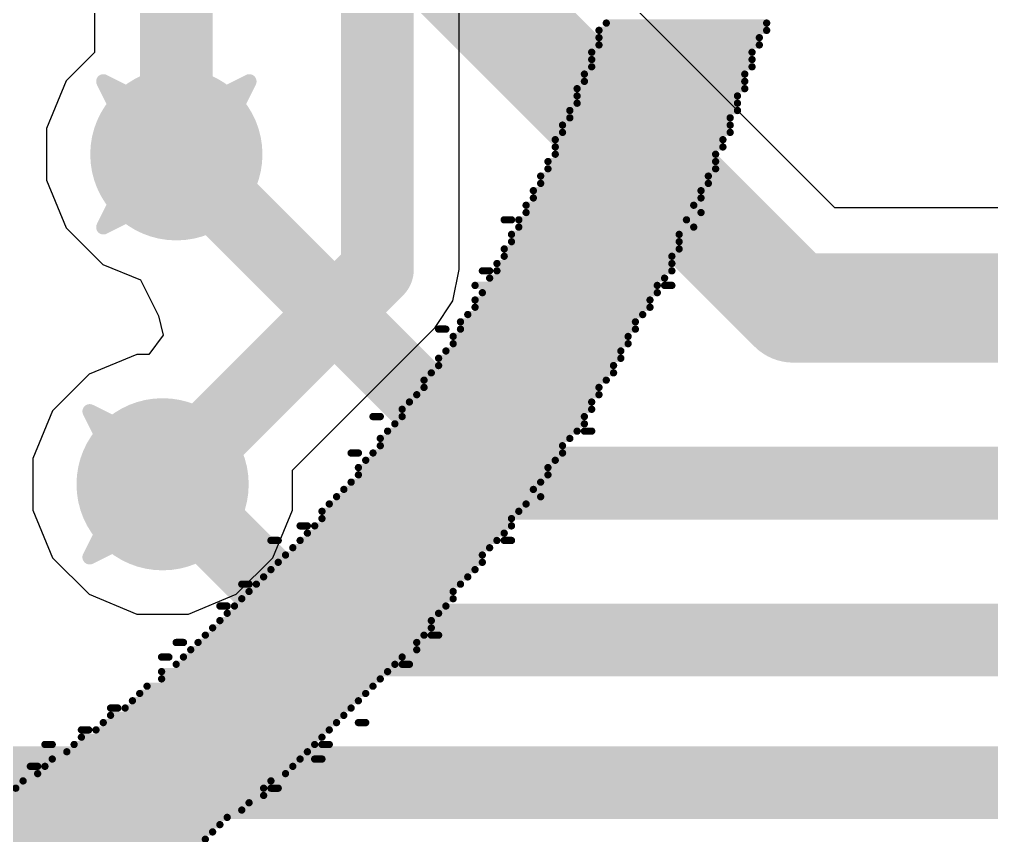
# Model space of a CAD drawing. Header units: inches. Extents: x -5 to 247, y -53 to 67.
# Drawn here: x 37.031 to 40.418, y -20.943 to -18.099 of the extents above; entities that cross this region are included whole.
import ezdxf

# ---------------------------------------------------------------- set-up
doc = ezdxf.new("R2010")
doc.units = ezdxf.units.IN
for name, color, linetype in [('Board Outline', 216, 'Continuous'), ('Bottom Layer', 5, 'Continuous'), ('Bottom Overlay', 54, 'Continuous'), ('Drill Drawing', 1, 'Continuous'), ('Top Layer', 1, 'Continuous'), ('Via Holes', 16, 'Continuous')]:
    doc.layers.add(name, color=color, linetype=linetype)

msp = doc.modelspace()

# ---------------------------------------------------------------- hatches: boundary and pattern name
at = {"layer": 'Bottom Layer'}
h = msp.add_hatch(color=5, dxfattribs=at)
edge = h.paths.add_edge_path()
edge.add_arc((37.5775, -18.5689), 0.3, 0, 360)
h = msp.add_hatch(color=5, dxfattribs=at)
edge = h.paths.add_edge_path()
edge.add_arc((37.5296, -19.719), 0.3, 0, 360)
at = {"layer": 'Top Layer'}
h = msp.add_hatch(color=1, dxfattribs=at)
edge = h.paths.add_edge_path()
edge.add_arc((37.5775, -18.5689), 0.3, 0, 360)
h = msp.add_hatch(color=1, dxfattribs=at)
edge = h.paths.add_edge_path()
edge.add_arc((37.5296, -19.719), 0.3, 0, 360)
at = {"layer": 'Via Holes'}
h = msp.add_hatch(color=7, dxfattribs=at)
edge = h.paths.add_edge_path()
edge.add_arc((37.5775, -18.5689), 0.15, 0, 360)
h = msp.add_hatch(color=7, dxfattribs=at)
edge = h.paths.add_edge_path()
edge.add_arc((37.5296, -19.719), 0.15, 0, 360)

# ---------------------------------------------------------------- linework, layer by layer
at = {"layer": 'Board Outline'}
msp.add_lwpolyline([(49.772, 6.3476, 0.254, 0.254, -0.6504), (32.1175, -53.0547, 0.254, 0.254, 0)], format="xyseb", dxfattribs=at)
at = {"layer": 'Bottom Layer'}
for p, q in [((37.2927, 1.9311), (37.2927, -18.214)), ((38.5627, -18.9707), (38.5627, 1.2707)), ((37.2927, -18.214), (37.194, -18.3126)), ((37.194, -18.3126), (37.1251, -18.4789)), ((37.1251, -18.4789), (37.1251, -18.6589)), ((37.1251, -18.6589), (37.194, -18.8252)), ((37.194, -18.8252), (37.3213, -18.9524)), ((37.3213, -18.9524), (37.4528, -19.0069)), ((38.541, -19.0797), (38.5627, -18.9707)), ((37.4528, -19.0069), (37.5151, -19.1319)), ((38.4792, -19.1722), (38.541, -19.0797)), ((37.5151, -19.1319), (37.5319, -19.1991)), ((37.5319, -19.1991), (37.4821, -19.2666)), ((37.982, -19.6694), (38.4792, -19.1722)), ((38.4792, -19.1722), (38.4792, -19.1722)), ((37.4396, -19.2666), (37.2733, -19.3354)), ((37.4821, -19.2666), (37.4396, -19.2666)), ((37.2733, -19.3354), (37.1461, -19.4627)), ((37.1461, -19.4627), (37.0772, -19.629)), ((37.0772, -19.629), (37.0772, -19.8089)), ((37.982, -19.8089), (37.982, -19.6694)), ((37.0772, -19.8089), (37.1461, -19.9752)), ((37.9131, -19.9752), (37.982, -19.8089)), ((37.1461, -19.9752), (37.2733, -20.1025)), ((37.7858, -20.1025), (37.9131, -19.9752)), ((37.2733, -20.1025), (37.4396, -20.1714)), ((37.6196, -20.1714), (37.7858, -20.1025)), ((37.4396, -20.1714), (37.6196, -20.1714))]:
    msp.add_line(p, q, dxfattribs=at)
for points in [[(37.5775, -18.5689, 0.254, 0.254, 0), (37.5775, 2.286, 0.254, 0.254, 0)], [(38.2778, -18.9707, 0.254, 0.254, 0), (38.2778, 1.6256, 0.254, 0.254, 0)], [(37.5296, -19.719, 0.254, 0.254, 0), (38.2778, -18.9707, 0.254, 0.254, 0)]]:
    msp.add_lwpolyline(points, format="xyseb", dxfattribs=at)
for points in [[(37.514, -18.5689, 0.127, 0.127, 1), (37.641, -18.5689, 0.127, 0.127, 1)], [(38.2143, -18.9707, 0.127, 0.127, 1), (38.3413, -18.9707, 0.127, 0.127, 1)], [(38.2143, -18.9707, 0.127, 0.127, 1), (38.3413, -18.9707, 0.127, 0.127, 1)], [(37.4661, -19.719, 0.127, 0.127, 1), (37.5931, -19.719, 0.127, 0.127, 1)]]:
    msp.add_lwpolyline(points, format="xyseb", close=True, dxfattribs=at)
at = {"layer": 'Bottom Overlay'}
for points in [[(39.0755, -18.1114, 0.0254, 0.0254, 0), (39.6343, -18.1114, 0.0254, 0.0254, 0)], [(39.0501, -18.1368, 0.0254, 0.0254, 0), (39.6343, -18.1368, 0.0254, 0.0254, 0)], [(39.0501, -18.1622, 0.0254, 0.0254, 0), (39.6089, -18.1622, 0.0254, 0.0254, 0)], [(39.0501, -18.1876, 0.0254, 0.0254, 0), (39.6089, -18.1876, 0.0254, 0.0254, 0)], [(39.0247, -18.213, 0.0254, 0.0254, 0), (39.5835, -18.213, 0.0254, 0.0254, 0)], [(39.0247, -18.2384, 0.0254, 0.0254, 0), (39.5835, -18.2384, 0.0254, 0.0254, 0)], [(39.0247, -18.2638, 0.0254, 0.0254, 0), (39.5835, -18.2638, 0.0254, 0.0254, 0)], [(38.9993, -18.2892, 0.0254, 0.0254, 0), (39.5581, -18.2892, 0.0254, 0.0254, 0)], [(38.9993, -18.3146, 0.0254, 0.0254, 0), (39.5581, -18.3146, 0.0254, 0.0254, 0)], [(38.9739, -18.34, 0.0254, 0.0254, 0), (39.5581, -18.34, 0.0254, 0.0254, 0)], [(38.9739, -18.3654, 0.0254, 0.0254, 0), (39.5327, -18.3654, 0.0254, 0.0254, 0)], [(38.9739, -18.3908, 0.0254, 0.0254, 0), (39.5327, -18.3908, 0.0254, 0.0254, 0)], [(38.9485, -18.4162, 0.0254, 0.0254, 0), (39.5327, -18.4162, 0.0254, 0.0254, 0)], [(38.9231, -18.467, 0.0254, 0.0254, 0), (39.5073, -18.467, 0.0254, 0.0254, 0)], [(38.9485, -18.4416, 0.0254, 0.0254, 0), (39.5073, -18.4416, 0.0254, 0.0254, 0)], [(38.9231, -18.4924, 0.0254, 0.0254, 0), (39.5073, -18.4924, 0.0254, 0.0254, 0)], [(38.8977, -18.5178, 0.0254, 0.0254, 0), (39.4819, -18.5178, 0.0254, 0.0254, 0)], [(38.8977, -18.5432, 0.0254, 0.0254, 0), (39.4819, -18.5432, 0.0254, 0.0254, 0)], [(38.8977, -18.5686, 0.0254, 0.0254, 0), (39.4565, -18.5686, 0.0254, 0.0254, 0)], [(38.8723, -18.594, 0.0254, 0.0254, 0), (39.4565, -18.594, 0.0254, 0.0254, 0)], [(38.8723, -18.6194, 0.0254, 0.0254, 0), (39.4565, -18.6194, 0.0254, 0.0254, 0)], [(38.8469, -18.6448, 0.0254, 0.0254, 0), (39.4311, -18.6448, 0.0254, 0.0254, 0)], [(38.8469, -18.6702, 0.0254, 0.0254, 0), (39.4311, -18.6702, 0.0254, 0.0254, 0)], [(38.8215, -18.6956, 0.0254, 0.0254, 0), (39.4057, -18.6956, 0.0254, 0.0254, 0)], [(38.8215, -18.721, 0.0254, 0.0254, 0), (39.4057, -18.721, 0.0254, 0.0254, 0)], [(38.7961, -18.7464, 0.0254, 0.0254, 0), (39.3803, -18.7464, 0.0254, 0.0254, 0)], [(38.7961, -18.7718, 0.0254, 0.0254, 0), (39.4057, -18.7718, 0.0254, 0.0254, 0)], [(38.7199, -18.7972, 0.0254, 0.0254, 0), (38.7453, -18.7972, 0.0254, 0.0254, 0)], [(38.7707, -18.7972, 0.0254, 0.0254, 0), (39.3549, -18.7972, 0.0254, 0.0254, 0)], [(38.7707, -18.8226, 0.0254, 0.0254, 0), (39.3803, -18.8226, 0.0254, 0.0254, 0)], [(38.7453, -18.848, 0.0254, 0.0254, 0), (39.3295, -18.848, 0.0254, 0.0254, 0)], [(38.7453, -18.8734, 0.0254, 0.0254, 0), (39.3295, -18.8734, 0.0254, 0.0254, 0)], [(38.7199, -18.8988, 0.0254, 0.0254, 0), (39.3295, -18.8988, 0.0254, 0.0254, 0)], [(38.7199, -18.9242, 0.0254, 0.0254, 0), (39.3041, -18.9242, 0.0254, 0.0254, 0)], [(38.6437, -18.975, 0.0254, 0.0254, 0), (38.6691, -18.975, 0.0254, 0.0254, 0)], [(38.6945, -18.9496, 0.0254, 0.0254, 0), (39.3041, -18.9496, 0.0254, 0.0254, 0)], [(38.6945, -18.975, 0.0254, 0.0254, 0), (39.3041, -18.975, 0.0254, 0.0254, 0)], [(38.6691, -19.0004, 0.0254, 0.0254, 0), (39.2787, -19.0004, 0.0254, 0.0254, 0)], [(38.6183, -19.0258, 0.0254, 0.0254, 0), (39.2533, -19.0258, 0.0254, 0.0254, 0)], [(39.2787, -19.0258, 0.0254, 0.0254, 0), (39.3041, -19.0258, 0.0254, 0.0254, 0)], [(38.6183, -19.0766, 0.0254, 0.0254, 0), (39.2279, -19.0766, 0.0254, 0.0254, 0)], [(38.6437, -19.0512, 0.0254, 0.0254, 0), (39.2533, -19.0512, 0.0254, 0.0254, 0)], [(38.6183, -19.102, 0.0254, 0.0254, 0), (39.2279, -19.102, 0.0254, 0.0254, 0)], [(38.5929, -19.1274, 0.0254, 0.0254, 0), (39.2025, -19.1274, 0.0254, 0.0254, 0)], [(38.4913, -19.1782, 0.0254, 0.0254, 0), (38.5167, -19.1782, 0.0254, 0.0254, 0)], [(38.5675, -19.1528, 0.0254, 0.0254, 0), (39.1771, -19.1528, 0.0254, 0.0254, 0)], [(38.5675, -19.1782, 0.0254, 0.0254, 0), (39.1771, -19.1782, 0.0254, 0.0254, 0)], [(38.5421, -19.2036, 0.0254, 0.0254, 0), (39.1517, -19.2036, 0.0254, 0.0254, 0)], [(38.5421, -19.229, 0.0254, 0.0254, 0), (39.1517, -19.229, 0.0254, 0.0254, 0)], [(38.4913, -19.2798, 0.0254, 0.0254, 0), (39.1263, -19.2798, 0.0254, 0.0254, 0)], [(38.5167, -19.2544, 0.0254, 0.0254, 0), (39.1263, -19.2544, 0.0254, 0.0254, 0)], [(38.4913, -19.3052, 0.0254, 0.0254, 0), (39.1009, -19.3052, 0.0254, 0.0254, 0)], [(38.4659, -19.3306, 0.0254, 0.0254, 0), (39.1009, -19.3306, 0.0254, 0.0254, 0)], [(38.4405, -19.356, 0.0254, 0.0254, 0), (39.0755, -19.356, 0.0254, 0.0254, 0)], [(38.4405, -19.3814, 0.0254, 0.0254, 0), (39.0501, -19.3814, 0.0254, 0.0254, 0)], [(38.4151, -19.4068, 0.0254, 0.0254, 0), (39.0501, -19.4068, 0.0254, 0.0254, 0)], [(38.3897, -19.4322, 0.0254, 0.0254, 0), (39.0247, -19.4322, 0.0254, 0.0254, 0)], [(38.2627, -19.483, 0.0254, 0.0254, 0), (38.2881, -19.483, 0.0254, 0.0254, 0)], [(38.3643, -19.4576, 0.0254, 0.0254, 0), (39.0247, -19.4576, 0.0254, 0.0254, 0)], [(38.3643, -19.483, 0.0254, 0.0254, 0), (38.9993, -19.483, 0.0254, 0.0254, 0)], [(38.3389, -19.5084, 0.0254, 0.0254, 0), (38.9993, -19.5084, 0.0254, 0.0254, 0)], [(38.3135, -19.5338, 0.0254, 0.0254, 0), (38.9739, -19.5338, 0.0254, 0.0254, 0)], [(38.9993, -19.5338, 0.0254, 0.0254, 0), (39.0247, -19.5338, 0.0254, 0.0254, 0)], [(38.2881, -19.5592, 0.0254, 0.0254, 0), (38.9485, -19.5592, 0.0254, 0.0254, 0)], [(38.2881, -19.5846, 0.0254, 0.0254, 0), (38.9231, -19.5846, 0.0254, 0.0254, 0)], [(38.1865, -19.61, 0.0254, 0.0254, 0), (38.2119, -19.61, 0.0254, 0.0254, 0)], [(38.2627, -19.61, 0.0254, 0.0254, 0), (38.9231, -19.61, 0.0254, 0.0254, 0)], [(38.2373, -19.6354, 0.0254, 0.0254, 0), (38.8977, -19.6354, 0.0254, 0.0254, 0)], [(38.2119, -19.6608, 0.0254, 0.0254, 0), (38.8723, -19.6608, 0.0254, 0.0254, 0)], [(38.2119, -19.6862, 0.0254, 0.0254, 0), (38.8723, -19.6862, 0.0254, 0.0254, 0)], [(38.1865, -19.7116, 0.0254, 0.0254, 0), (38.8469, -19.7116, 0.0254, 0.0254, 0)], [(38.1611, -19.737, 0.0254, 0.0254, 0), (38.8215, -19.737, 0.0254, 0.0254, 0)], [(38.1103, -19.7878, 0.0254, 0.0254, 0), (38.7961, -19.7878, 0.0254, 0.0254, 0)], [(38.1357, -19.7624, 0.0254, 0.0254, 0), (38.8469, -19.7624, 0.0254, 0.0254, 0)], [(38.0849, -19.8132, 0.0254, 0.0254, 0), (38.7707, -19.8132, 0.0254, 0.0254, 0)], [(38.0849, -19.8386, 0.0254, 0.0254, 0), (38.7453, -19.8386, 0.0254, 0.0254, 0)], [(38.0087, -19.864, 0.0254, 0.0254, 0), (38.0341, -19.864, 0.0254, 0.0254, 0)], [(38.0341, -19.8894, 0.0254, 0.0254, 0), (38.7199, -19.8894, 0.0254, 0.0254, 0)], [(38.0595, -19.864, 0.0254, 0.0254, 0), (38.7453, -19.864, 0.0254, 0.0254, 0)], [(37.9071, -19.9148, 0.0254, 0.0254, 0), (37.9325, -19.9148, 0.0254, 0.0254, 0)], [(38.0087, -19.9148, 0.0254, 0.0254, 0), (38.6945, -19.9148, 0.0254, 0.0254, 0)], [(38.7199, -19.9148, 0.0254, 0.0254, 0), (38.7453, -19.9148, 0.0254, 0.0254, 0)], [(37.9833, -19.9402, 0.0254, 0.0254, 0), (38.6691, -19.9402, 0.0254, 0.0254, 0)], [(37.9325, -19.991, 0.0254, 0.0254, 0), (38.6437, -19.991, 0.0254, 0.0254, 0)], [(37.9579, -19.9656, 0.0254, 0.0254, 0), (38.6437, -19.9656, 0.0254, 0.0254, 0)], [(37.9071, -20.0164, 0.0254, 0.0254, 0), (38.6183, -20.0164, 0.0254, 0.0254, 0)], [(37.8817, -20.0418, 0.0254, 0.0254, 0), (38.5929, -20.0418, 0.0254, 0.0254, 0)], [(37.8055, -20.0672, 0.0254, 0.0254, 0), (37.8309, -20.0672, 0.0254, 0.0254, 0)], [(37.8309, -20.0926, 0.0254, 0.0254, 0), (38.5421, -20.0926, 0.0254, 0.0254, 0)], [(37.8563, -20.0672, 0.0254, 0.0254, 0), (38.5675, -20.0672, 0.0254, 0.0254, 0)], [(37.8055, -20.118, 0.0254, 0.0254, 0), (38.5421, -20.118, 0.0254, 0.0254, 0)], [(37.7293, -20.1434, 0.0254, 0.0254, 0), (37.7547, -20.1434, 0.0254, 0.0254, 0)], [(37.7801, -20.1434, 0.0254, 0.0254, 0), (38.5167, -20.1434, 0.0254, 0.0254, 0)], [(37.7293, -20.1942, 0.0254, 0.0254, 0), (38.4659, -20.1942, 0.0254, 0.0254, 0)], [(37.7547, -20.1688, 0.0254, 0.0254, 0), (38.4913, -20.1688, 0.0254, 0.0254, 0)], [(37.7039, -20.2196, 0.0254, 0.0254, 0), (38.4659, -20.2196, 0.0254, 0.0254, 0)], [(37.6785, -20.245, 0.0254, 0.0254, 0), (38.4405, -20.245, 0.0254, 0.0254, 0)], [(38.4659, -20.245, 0.0254, 0.0254, 0), (38.4913, -20.245, 0.0254, 0.0254, 0)], [(37.5769, -20.2704, 0.0254, 0.0254, 0), (37.6023, -20.2704, 0.0254, 0.0254, 0)], [(37.6277, -20.2958, 0.0254, 0.0254, 0), (38.4151, -20.2958, 0.0254, 0.0254, 0)], [(37.6531, -20.2704, 0.0254, 0.0254, 0), (38.4151, -20.2704, 0.0254, 0.0254, 0)], [(37.5261, -20.3212, 0.0254, 0.0254, 0), (37.5515, -20.3212, 0.0254, 0.0254, 0)], [(37.6023, -20.3212, 0.0254, 0.0254, 0), (38.3643, -20.3212, 0.0254, 0.0254, 0)], [(37.5769, -20.3466, 0.0254, 0.0254, 0), (38.3389, -20.3466, 0.0254, 0.0254, 0)], [(38.3643, -20.3466, 0.0254, 0.0254, 0), (38.3897, -20.3466, 0.0254, 0.0254, 0)], [(37.5261, -20.372, 0.0254, 0.0254, 0), (38.3135, -20.372, 0.0254, 0.0254, 0)], [(37.5261, -20.3974, 0.0254, 0.0254, 0), (38.2881, -20.3974, 0.0254, 0.0254, 0)], [(37.4753, -20.4228, 0.0254, 0.0254, 0), (38.2627, -20.4228, 0.0254, 0.0254, 0)], [(37.4499, -20.4482, 0.0254, 0.0254, 0), (38.2373, -20.4482, 0.0254, 0.0254, 0)], [(37.3483, -20.499, 0.0254, 0.0254, 0), (37.3737, -20.499, 0.0254, 0.0254, 0)], [(37.3991, -20.499, 0.0254, 0.0254, 0), (38.1865, -20.499, 0.0254, 0.0254, 0)], [(37.4245, -20.4736, 0.0254, 0.0254, 0), (38.2119, -20.4736, 0.0254, 0.0254, 0)], [(37.3483, -20.5244, 0.0254, 0.0254, 0), (38.1611, -20.5244, 0.0254, 0.0254, 0)], [(37.3229, -20.5498, 0.0254, 0.0254, 0), (38.1357, -20.5498, 0.0254, 0.0254, 0)], [(38.2119, -20.5498, 0.0254, 0.0254, 0), (38.2373, -20.5498, 0.0254, 0.0254, 0)], [(37.2467, -20.5752, 0.0254, 0.0254, 0), (37.2721, -20.5752, 0.0254, 0.0254, 0)], [(37.2467, -20.6006, 0.0254, 0.0254, 0), (38.0849, -20.6006, 0.0254, 0.0254, 0)], [(37.2975, -20.5752, 0.0254, 0.0254, 0), (38.1103, -20.5752, 0.0254, 0.0254, 0)], [(37.1197, -20.626, 0.0254, 0.0254, 0), (37.1451, -20.626, 0.0254, 0.0254, 0)], [(37.2213, -20.626, 0.0254, 0.0254, 0), (38.0595, -20.626, 0.0254, 0.0254, 0)], [(38.0849, -20.626, 0.0254, 0.0254, 0), (38.1103, -20.626, 0.0254, 0.0254, 0)], [(37.1959, -20.6514, 0.0254, 0.0254, 0), (38.0341, -20.6514, 0.0254, 0.0254, 0)], [(37.0689, -20.7022, 0.0254, 0.0254, 0), (37.0943, -20.7022, 0.0254, 0.0254, 0)], [(37.1197, -20.7022, 0.0254, 0.0254, 0), (37.9833, -20.7022, 0.0254, 0.0254, 0)], [(37.1451, -20.6768, 0.0254, 0.0254, 0), (38.0087, -20.6768, 0.0254, 0.0254, 0)], [(38.0595, -20.6768, 0.0254, 0.0254, 0), (38.0849, -20.6768, 0.0254, 0.0254, 0)], [(37.0943, -20.7276, 0.0254, 0.0254, 0), (37.9579, -20.7276, 0.0254, 0.0254, 0)], [(37.0435, -20.753, 0.0254, 0.0254, 0), (37.9071, -20.753, 0.0254, 0.0254, 0)], [(36.9673, -20.8038, 0.0254, 0.0254, 0), (37.8817, -20.8038, 0.0254, 0.0254, 0)], [(37.0181, -20.7784, 0.0254, 0.0254, 0), (37.8817, -20.7784, 0.0254, 0.0254, 0)], [(37.9071, -20.7784, 0.0254, 0.0254, 0), (37.9325, -20.7784, 0.0254, 0.0254, 0)], [(36.9165, -20.8292, 0.0254, 0.0254, 0), (37.8309, -20.8292, 0.0254, 0.0254, 0)], [(36.8657, -20.8546, 0.0254, 0.0254, 0), (37.8055, -20.8546, 0.0254, 0.0254, 0)], [(36.8149, -20.9054, 0.0254, 0.0254, 0), (37.7293, -20.9054, 0.0254, 0.0254, 0)], [(36.8403, -20.88, 0.0254, 0.0254, 0), (37.7547, -20.88, 0.0254, 0.0254, 0)], [(36.7641, -20.9308, 0.0254, 0.0254, 0), (37.7039, -20.9308, 0.0254, 0.0254, 0)], [(36.7133, -20.9562, 0.0254, 0.0254, 0), (37.6785, -20.9562, 0.0254, 0.0254, 0)]]:
    msp.add_lwpolyline(points, format="xyseb", dxfattribs=at)
for points in [[(39.0691, -18.1114, 0.0127, 0.0127, 1), (39.0818, -18.1114, 0.0127, 0.0127, 1)], [(39.6279, -18.1114, 0.0127, 0.0127, 1), (39.6406, -18.1114, 0.0127, 0.0127, 1)], [(39.0437, -18.1368, 0.0127, 0.0127, 1), (39.0564, -18.1368, 0.0127, 0.0127, 1)], [(39.0437, -18.1622, 0.0127, 0.0127, 1), (39.0564, -18.1622, 0.0127, 0.0127, 1)], [(39.6025, -18.1622, 0.0127, 0.0127, 1), (39.6152, -18.1622, 0.0127, 0.0127, 1)], [(39.6279, -18.1368, 0.0127, 0.0127, 1), (39.6406, -18.1368, 0.0127, 0.0127, 1)], [(39.0437, -18.1876, 0.0127, 0.0127, 1), (39.0564, -18.1876, 0.0127, 0.0127, 1)], [(39.6025, -18.1876, 0.0127, 0.0127, 1), (39.6152, -18.1876, 0.0127, 0.0127, 1)], [(39.0183, -18.213, 0.0127, 0.0127, 1), (39.031, -18.213, 0.0127, 0.0127, 1)], [(39.5771, -18.213, 0.0127, 0.0127, 1), (39.5898, -18.213, 0.0127, 0.0127, 1)], [(39.0183, -18.2384, 0.0127, 0.0127, 1), (39.031, -18.2384, 0.0127, 0.0127, 1)], [(39.0183, -18.2638, 0.0127, 0.0127, 1), (39.031, -18.2638, 0.0127, 0.0127, 1)], [(39.5771, -18.2384, 0.0127, 0.0127, 1), (39.5898, -18.2384, 0.0127, 0.0127, 1)], [(39.5771, -18.2638, 0.0127, 0.0127, 1), (39.5898, -18.2638, 0.0127, 0.0127, 1)], [(38.9929, -18.2892, 0.0127, 0.0127, 1), (39.0056, -18.2892, 0.0127, 0.0127, 1)], [(39.5517, -18.2892, 0.0127, 0.0127, 1), (39.5644, -18.2892, 0.0127, 0.0127, 1)], [(38.9929, -18.3146, 0.0127, 0.0127, 1), (39.0056, -18.3146, 0.0127, 0.0127, 1)], [(39.5517, -18.3146, 0.0127, 0.0127, 1), (39.5644, -18.3146, 0.0127, 0.0127, 1)], [(38.9675, -18.34, 0.0127, 0.0127, 1), (38.9802, -18.34, 0.0127, 0.0127, 1)], [(38.9675, -18.3654, 0.0127, 0.0127, 1), (38.9802, -18.3654, 0.0127, 0.0127, 1)], [(39.5263, -18.3654, 0.0127, 0.0127, 1), (39.539, -18.3654, 0.0127, 0.0127, 1)], [(39.5517, -18.34, 0.0127, 0.0127, 1), (39.5644, -18.34, 0.0127, 0.0127, 1)], [(38.9675, -18.3908, 0.0127, 0.0127, 1), (38.9802, -18.3908, 0.0127, 0.0127, 1)], [(39.5263, -18.3908, 0.0127, 0.0127, 1), (39.539, -18.3908, 0.0127, 0.0127, 1)], [(38.9421, -18.4162, 0.0127, 0.0127, 1), (38.9548, -18.4162, 0.0127, 0.0127, 1)], [(39.5263, -18.4162, 0.0127, 0.0127, 1), (39.539, -18.4162, 0.0127, 0.0127, 1)], [(38.9167, -18.467, 0.0127, 0.0127, 1), (38.9294, -18.467, 0.0127, 0.0127, 1)], [(38.9421, -18.4416, 0.0127, 0.0127, 1), (38.9548, -18.4416, 0.0127, 0.0127, 1)], [(39.5009, -18.4416, 0.0127, 0.0127, 1), (39.5136, -18.4416, 0.0127, 0.0127, 1)], [(39.5009, -18.467, 0.0127, 0.0127, 1), (39.5136, -18.467, 0.0127, 0.0127, 1)], [(38.9167, -18.4924, 0.0127, 0.0127, 1), (38.9294, -18.4924, 0.0127, 0.0127, 1)], [(39.5009, -18.4924, 0.0127, 0.0127, 1), (39.5136, -18.4924, 0.0127, 0.0127, 1)], [(38.8913, -18.5178, 0.0127, 0.0127, 1), (38.904, -18.5178, 0.0127, 0.0127, 1)], [(39.4755, -18.5178, 0.0127, 0.0127, 1), (39.4882, -18.5178, 0.0127, 0.0127, 1)], [(38.8913, -18.5432, 0.0127, 0.0127, 1), (38.904, -18.5432, 0.0127, 0.0127, 1)], [(38.8913, -18.5686, 0.0127, 0.0127, 1), (38.904, -18.5686, 0.0127, 0.0127, 1)], [(39.4501, -18.5686, 0.0127, 0.0127, 1), (39.4628, -18.5686, 0.0127, 0.0127, 1)], [(39.4755, -18.5432, 0.0127, 0.0127, 1), (39.4882, -18.5432, 0.0127, 0.0127, 1)], [(38.8659, -18.594, 0.0127, 0.0127, 1), (38.8786, -18.594, 0.0127, 0.0127, 1)], [(39.4501, -18.594, 0.0127, 0.0127, 1), (39.4628, -18.594, 0.0127, 0.0127, 1)], [(38.8659, -18.6194, 0.0127, 0.0127, 1), (38.8786, -18.6194, 0.0127, 0.0127, 1)], [(39.4501, -18.6194, 0.0127, 0.0127, 1), (39.4628, -18.6194, 0.0127, 0.0127, 1)], [(38.8405, -18.6448, 0.0127, 0.0127, 1), (38.8532, -18.6448, 0.0127, 0.0127, 1)], [(38.8405, -18.6702, 0.0127, 0.0127, 1), (38.8532, -18.6702, 0.0127, 0.0127, 1)], [(39.4247, -18.6448, 0.0127, 0.0127, 1), (39.4374, -18.6448, 0.0127, 0.0127, 1)], [(39.4247, -18.6702, 0.0127, 0.0127, 1), (39.4374, -18.6702, 0.0127, 0.0127, 1)], [(38.8151, -18.6956, 0.0127, 0.0127, 1), (38.8278, -18.6956, 0.0127, 0.0127, 1)], [(39.3993, -18.6956, 0.0127, 0.0127, 1), (39.412, -18.6956, 0.0127, 0.0127, 1)], [(38.8151, -18.721, 0.0127, 0.0127, 1), (38.8278, -18.721, 0.0127, 0.0127, 1)], [(39.3993, -18.721, 0.0127, 0.0127, 1), (39.412, -18.721, 0.0127, 0.0127, 1)], [(38.7897, -18.7464, 0.0127, 0.0127, 1), (38.8024, -18.7464, 0.0127, 0.0127, 1)], [(38.7897, -18.7718, 0.0127, 0.0127, 1), (38.8024, -18.7718, 0.0127, 0.0127, 1)], [(39.3739, -18.7464, 0.0127, 0.0127, 1), (39.3866, -18.7464, 0.0127, 0.0127, 1)], [(39.3993, -18.7718, 0.0127, 0.0127, 1), (39.412, -18.7718, 0.0127, 0.0127, 1)], [(38.7135, -18.7972, 0.0127, 0.0127, 1), (38.7262, -18.7972, 0.0127, 0.0127, 1)], [(38.7389, -18.7972, 0.0127, 0.0127, 1), (38.7516, -18.7972, 0.0127, 0.0127, 1)], [(38.7643, -18.7972, 0.0127, 0.0127, 1), (38.777, -18.7972, 0.0127, 0.0127, 1)], [(39.3485, -18.7972, 0.0127, 0.0127, 1), (39.3612, -18.7972, 0.0127, 0.0127, 1)], [(38.7643, -18.8226, 0.0127, 0.0127, 1), (38.777, -18.8226, 0.0127, 0.0127, 1)], [(39.3739, -18.8226, 0.0127, 0.0127, 1), (39.3866, -18.8226, 0.0127, 0.0127, 1)], [(38.7389, -18.848, 0.0127, 0.0127, 1), (38.7516, -18.848, 0.0127, 0.0127, 1)], [(38.7389, -18.8734, 0.0127, 0.0127, 1), (38.7516, -18.8734, 0.0127, 0.0127, 1)], [(39.3231, -18.848, 0.0127, 0.0127, 1), (39.3358, -18.848, 0.0127, 0.0127, 1)], [(39.3231, -18.8734, 0.0127, 0.0127, 1), (39.3358, -18.8734, 0.0127, 0.0127, 1)], [(38.7135, -18.8988, 0.0127, 0.0127, 1), (38.7262, -18.8988, 0.0127, 0.0127, 1)], [(39.3231, -18.8988, 0.0127, 0.0127, 1), (39.3358, -18.8988, 0.0127, 0.0127, 1)], [(38.7135, -18.9242, 0.0127, 0.0127, 1), (38.7262, -18.9242, 0.0127, 0.0127, 1)], [(39.2977, -18.9242, 0.0127, 0.0127, 1), (39.3104, -18.9242, 0.0127, 0.0127, 1)], [(38.6373, -18.975, 0.0127, 0.0127, 1), (38.65, -18.975, 0.0127, 0.0127, 1)], [(38.6627, -18.975, 0.0127, 0.0127, 1), (38.6754, -18.975, 0.0127, 0.0127, 1)], [(38.6881, -18.9496, 0.0127, 0.0127, 1), (38.7008, -18.9496, 0.0127, 0.0127, 1)], [(38.6881, -18.975, 0.0127, 0.0127, 1), (38.7008, -18.975, 0.0127, 0.0127, 1)], [(39.2977, -18.9496, 0.0127, 0.0127, 1), (39.3104, -18.9496, 0.0127, 0.0127, 1)], [(39.2977, -18.975, 0.0127, 0.0127, 1), (39.3104, -18.975, 0.0127, 0.0127, 1)], [(38.6627, -19.0004, 0.0127, 0.0127, 1), (38.6754, -19.0004, 0.0127, 0.0127, 1)], [(39.2723, -19.0004, 0.0127, 0.0127, 1), (39.285, -19.0004, 0.0127, 0.0127, 1)], [(38.6119, -19.0258, 0.0127, 0.0127, 1), (38.6246, -19.0258, 0.0127, 0.0127, 1)], [(39.2469, -19.0258, 0.0127, 0.0127, 1), (39.2596, -19.0258, 0.0127, 0.0127, 1)], [(39.2723, -19.0258, 0.0127, 0.0127, 1), (39.285, -19.0258, 0.0127, 0.0127, 1)], [(39.2977, -19.0258, 0.0127, 0.0127, 1), (39.3104, -19.0258, 0.0127, 0.0127, 1)], [(38.6119, -19.0766, 0.0127, 0.0127, 1), (38.6246, -19.0766, 0.0127, 0.0127, 1)], [(38.6373, -19.0512, 0.0127, 0.0127, 1), (38.65, -19.0512, 0.0127, 0.0127, 1)], [(39.2215, -19.0766, 0.0127, 0.0127, 1), (39.2342, -19.0766, 0.0127, 0.0127, 1)], [(39.2469, -19.0512, 0.0127, 0.0127, 1), (39.2596, -19.0512, 0.0127, 0.0127, 1)], [(38.6119, -19.102, 0.0127, 0.0127, 1), (38.6246, -19.102, 0.0127, 0.0127, 1)], [(39.2215, -19.102, 0.0127, 0.0127, 1), (39.2342, -19.102, 0.0127, 0.0127, 1)], [(38.5865, -19.1274, 0.0127, 0.0127, 1), (38.5992, -19.1274, 0.0127, 0.0127, 1)], [(39.1961, -19.1274, 0.0127, 0.0127, 1), (39.2088, -19.1274, 0.0127, 0.0127, 1)], [(38.4849, -19.1782, 0.0127, 0.0127, 1), (38.4976, -19.1782, 0.0127, 0.0127, 1)], [(38.5103, -19.1782, 0.0127, 0.0127, 1), (38.523, -19.1782, 0.0127, 0.0127, 1)], [(38.5611, -19.1528, 0.0127, 0.0127, 1), (38.5738, -19.1528, 0.0127, 0.0127, 1)], [(38.5611, -19.1782, 0.0127, 0.0127, 1), (38.5738, -19.1782, 0.0127, 0.0127, 1)], [(39.1707, -19.1528, 0.0127, 0.0127, 1), (39.1834, -19.1528, 0.0127, 0.0127, 1)], [(39.1707, -19.1782, 0.0127, 0.0127, 1), (39.1834, -19.1782, 0.0127, 0.0127, 1)], [(38.5357, -19.2036, 0.0127, 0.0127, 1), (38.5484, -19.2036, 0.0127, 0.0127, 1)], [(39.1453, -19.2036, 0.0127, 0.0127, 1), (39.158, -19.2036, 0.0127, 0.0127, 1)], [(38.5357, -19.229, 0.0127, 0.0127, 1), (38.5484, -19.229, 0.0127, 0.0127, 1)], [(39.1453, -19.229, 0.0127, 0.0127, 1), (39.158, -19.229, 0.0127, 0.0127, 1)], [(38.4849, -19.2798, 0.0127, 0.0127, 1), (38.4976, -19.2798, 0.0127, 0.0127, 1)], [(38.5103, -19.2544, 0.0127, 0.0127, 1), (38.523, -19.2544, 0.0127, 0.0127, 1)], [(39.1199, -19.2544, 0.0127, 0.0127, 1), (39.1326, -19.2544, 0.0127, 0.0127, 1)], [(39.1199, -19.2798, 0.0127, 0.0127, 1), (39.1326, -19.2798, 0.0127, 0.0127, 1)], [(38.4849, -19.3052, 0.0127, 0.0127, 1), (38.4976, -19.3052, 0.0127, 0.0127, 1)], [(39.0945, -19.3052, 0.0127, 0.0127, 1), (39.1072, -19.3052, 0.0127, 0.0127, 1)], [(38.4595, -19.3306, 0.0127, 0.0127, 1), (38.4722, -19.3306, 0.0127, 0.0127, 1)], [(39.0945, -19.3306, 0.0127, 0.0127, 1), (39.1072, -19.3306, 0.0127, 0.0127, 1)], [(38.4341, -19.356, 0.0127, 0.0127, 1), (38.4468, -19.356, 0.0127, 0.0127, 1)], [(38.4341, -19.3814, 0.0127, 0.0127, 1), (38.4468, -19.3814, 0.0127, 0.0127, 1)], [(39.0437, -19.3814, 0.0127, 0.0127, 1), (39.0564, -19.3814, 0.0127, 0.0127, 1)], [(39.0691, -19.356, 0.0127, 0.0127, 1), (39.0818, -19.356, 0.0127, 0.0127, 1)], [(38.4087, -19.4068, 0.0127, 0.0127, 1), (38.4214, -19.4068, 0.0127, 0.0127, 1)], [(39.0437, -19.4068, 0.0127, 0.0127, 1), (39.0564, -19.4068, 0.0127, 0.0127, 1)], [(38.3833, -19.4322, 0.0127, 0.0127, 1), (38.396, -19.4322, 0.0127, 0.0127, 1)], [(39.0183, -19.4322, 0.0127, 0.0127, 1), (39.031, -19.4322, 0.0127, 0.0127, 1)], [(38.2563, -19.483, 0.0127, 0.0127, 1), (38.269, -19.483, 0.0127, 0.0127, 1)], [(38.2817, -19.483, 0.0127, 0.0127, 1), (38.2944, -19.483, 0.0127, 0.0127, 1)], [(38.3579, -19.4576, 0.0127, 0.0127, 1), (38.3706, -19.4576, 0.0127, 0.0127, 1)], [(38.3579, -19.483, 0.0127, 0.0127, 1), (38.3706, -19.483, 0.0127, 0.0127, 1)], [(38.9929, -19.483, 0.0127, 0.0127, 1), (39.0056, -19.483, 0.0127, 0.0127, 1)], [(39.0183, -19.4576, 0.0127, 0.0127, 1), (39.031, -19.4576, 0.0127, 0.0127, 1)], [(38.3325, -19.5084, 0.0127, 0.0127, 1), (38.3452, -19.5084, 0.0127, 0.0127, 1)], [(38.9929, -19.5084, 0.0127, 0.0127, 1), (39.0056, -19.5084, 0.0127, 0.0127, 1)], [(38.3071, -19.5338, 0.0127, 0.0127, 1), (38.3198, -19.5338, 0.0127, 0.0127, 1)], [(38.9675, -19.5338, 0.0127, 0.0127, 1), (38.9802, -19.5338, 0.0127, 0.0127, 1)], [(38.9929, -19.5338, 0.0127, 0.0127, 1), (39.0056, -19.5338, 0.0127, 0.0127, 1)], [(39.0183, -19.5338, 0.0127, 0.0127, 1), (39.031, -19.5338, 0.0127, 0.0127, 1)], [(38.2817, -19.5592, 0.0127, 0.0127, 1), (38.2944, -19.5592, 0.0127, 0.0127, 1)], [(38.2817, -19.5846, 0.0127, 0.0127, 1), (38.2944, -19.5846, 0.0127, 0.0127, 1)], [(38.9167, -19.5846, 0.0127, 0.0127, 1), (38.9294, -19.5846, 0.0127, 0.0127, 1)], [(38.9421, -19.5592, 0.0127, 0.0127, 1), (38.9548, -19.5592, 0.0127, 0.0127, 1)], [(38.1801, -19.61, 0.0127, 0.0127, 1), (38.1928, -19.61, 0.0127, 0.0127, 1)], [(38.2055, -19.61, 0.0127, 0.0127, 1), (38.2182, -19.61, 0.0127, 0.0127, 1)], [(38.2563, -19.61, 0.0127, 0.0127, 1), (38.269, -19.61, 0.0127, 0.0127, 1)], [(38.9167, -19.61, 0.0127, 0.0127, 1), (38.9294, -19.61, 0.0127, 0.0127, 1)], [(38.2309, -19.6354, 0.0127, 0.0127, 1), (38.2436, -19.6354, 0.0127, 0.0127, 1)], [(38.8913, -19.6354, 0.0127, 0.0127, 1), (38.904, -19.6354, 0.0127, 0.0127, 1)], [(38.2055, -19.6608, 0.0127, 0.0127, 1), (38.2182, -19.6608, 0.0127, 0.0127, 1)], [(38.2055, -19.6862, 0.0127, 0.0127, 1), (38.2182, -19.6862, 0.0127, 0.0127, 1)], [(38.8659, -19.6608, 0.0127, 0.0127, 1), (38.8786, -19.6608, 0.0127, 0.0127, 1)], [(38.8659, -19.6862, 0.0127, 0.0127, 1), (38.8786, -19.6862, 0.0127, 0.0127, 1)], [(38.1801, -19.7116, 0.0127, 0.0127, 1), (38.1928, -19.7116, 0.0127, 0.0127, 1)], [(38.8405, -19.7116, 0.0127, 0.0127, 1), (38.8532, -19.7116, 0.0127, 0.0127, 1)], [(38.1547, -19.737, 0.0127, 0.0127, 1), (38.1674, -19.737, 0.0127, 0.0127, 1)], [(38.8151, -19.737, 0.0127, 0.0127, 1), (38.8278, -19.737, 0.0127, 0.0127, 1)], [(38.1039, -19.7878, 0.0127, 0.0127, 1), (38.1166, -19.7878, 0.0127, 0.0127, 1)], [(38.1293, -19.7624, 0.0127, 0.0127, 1), (38.142, -19.7624, 0.0127, 0.0127, 1)], [(38.7897, -19.7878, 0.0127, 0.0127, 1), (38.8024, -19.7878, 0.0127, 0.0127, 1)], [(38.8405, -19.7624, 0.0127, 0.0127, 1), (38.8532, -19.7624, 0.0127, 0.0127, 1)], [(38.0785, -19.8132, 0.0127, 0.0127, 1), (38.0912, -19.8132, 0.0127, 0.0127, 1)], [(38.7643, -19.8132, 0.0127, 0.0127, 1), (38.777, -19.8132, 0.0127, 0.0127, 1)], [(38.0785, -19.8386, 0.0127, 0.0127, 1), (38.0912, -19.8386, 0.0127, 0.0127, 1)], [(38.7389, -19.8386, 0.0127, 0.0127, 1), (38.7516, -19.8386, 0.0127, 0.0127, 1)], [(38.0023, -19.864, 0.0127, 0.0127, 1), (38.015, -19.864, 0.0127, 0.0127, 1)], [(38.0277, -19.864, 0.0127, 0.0127, 1), (38.0404, -19.864, 0.0127, 0.0127, 1)], [(38.0277, -19.8894, 0.0127, 0.0127, 1), (38.0404, -19.8894, 0.0127, 0.0127, 1)], [(38.0531, -19.864, 0.0127, 0.0127, 1), (38.0658, -19.864, 0.0127, 0.0127, 1)], [(38.7135, -19.8894, 0.0127, 0.0127, 1), (38.7262, -19.8894, 0.0127, 0.0127, 1)], [(38.7389, -19.864, 0.0127, 0.0127, 1), (38.7516, -19.864, 0.0127, 0.0127, 1)], [(37.9007, -19.9148, 0.0127, 0.0127, 1), (37.9134, -19.9148, 0.0127, 0.0127, 1)], [(37.9261, -19.9148, 0.0127, 0.0127, 1), (37.9388, -19.9148, 0.0127, 0.0127, 1)], [(38.0023, -19.9148, 0.0127, 0.0127, 1), (38.015, -19.9148, 0.0127, 0.0127, 1)], [(38.6881, -19.9148, 0.0127, 0.0127, 1), (38.7008, -19.9148, 0.0127, 0.0127, 1)], [(38.7135, -19.9148, 0.0127, 0.0127, 1), (38.7262, -19.9148, 0.0127, 0.0127, 1)], [(38.7389, -19.9148, 0.0127, 0.0127, 1), (38.7516, -19.9148, 0.0127, 0.0127, 1)], [(37.9769, -19.9402, 0.0127, 0.0127, 1), (37.9896, -19.9402, 0.0127, 0.0127, 1)], [(38.6627, -19.9402, 0.0127, 0.0127, 1), (38.6754, -19.9402, 0.0127, 0.0127, 1)], [(37.9261, -19.991, 0.0127, 0.0127, 1), (37.9388, -19.991, 0.0127, 0.0127, 1)], [(37.9515, -19.9656, 0.0127, 0.0127, 1), (37.9642, -19.9656, 0.0127, 0.0127, 1)], [(38.6373, -19.9656, 0.0127, 0.0127, 1), (38.65, -19.9656, 0.0127, 0.0127, 1)], [(38.6373, -19.991, 0.0127, 0.0127, 1), (38.65, -19.991, 0.0127, 0.0127, 1)], [(37.9007, -20.0164, 0.0127, 0.0127, 1), (37.9134, -20.0164, 0.0127, 0.0127, 1)], [(38.6119, -20.0164, 0.0127, 0.0127, 1), (38.6246, -20.0164, 0.0127, 0.0127, 1)], [(37.8753, -20.0418, 0.0127, 0.0127, 1), (37.888, -20.0418, 0.0127, 0.0127, 1)], [(38.5865, -20.0418, 0.0127, 0.0127, 1), (38.5992, -20.0418, 0.0127, 0.0127, 1)], [(37.7991, -20.0672, 0.0127, 0.0127, 1), (37.8118, -20.0672, 0.0127, 0.0127, 1)], [(37.8245, -20.0672, 0.0127, 0.0127, 1), (37.8372, -20.0672, 0.0127, 0.0127, 1)], [(37.8245, -20.0926, 0.0127, 0.0127, 1), (37.8372, -20.0926, 0.0127, 0.0127, 1)], [(37.8499, -20.0672, 0.0127, 0.0127, 1), (37.8626, -20.0672, 0.0127, 0.0127, 1)], [(38.5357, -20.0926, 0.0127, 0.0127, 1), (38.5484, -20.0926, 0.0127, 0.0127, 1)], [(38.5611, -20.0672, 0.0127, 0.0127, 1), (38.5738, -20.0672, 0.0127, 0.0127, 1)], [(37.7991, -20.118, 0.0127, 0.0127, 1), (37.8118, -20.118, 0.0127, 0.0127, 1)], [(38.5357, -20.118, 0.0127, 0.0127, 1), (38.5484, -20.118, 0.0127, 0.0127, 1)], [(37.7229, -20.1434, 0.0127, 0.0127, 1), (37.7356, -20.1434, 0.0127, 0.0127, 1)], [(37.7483, -20.1434, 0.0127, 0.0127, 1), (37.761, -20.1434, 0.0127, 0.0127, 1)], [(37.7737, -20.1434, 0.0127, 0.0127, 1), (37.7864, -20.1434, 0.0127, 0.0127, 1)], [(38.5103, -20.1434, 0.0127, 0.0127, 1), (38.523, -20.1434, 0.0127, 0.0127, 1)], [(37.7229, -20.1942, 0.0127, 0.0127, 1), (37.7356, -20.1942, 0.0127, 0.0127, 1)], [(37.7483, -20.1688, 0.0127, 0.0127, 1), (37.761, -20.1688, 0.0127, 0.0127, 1)], [(38.4595, -20.1942, 0.0127, 0.0127, 1), (38.4722, -20.1942, 0.0127, 0.0127, 1)], [(38.4849, -20.1688, 0.0127, 0.0127, 1), (38.4976, -20.1688, 0.0127, 0.0127, 1)], [(37.6975, -20.2196, 0.0127, 0.0127, 1), (37.7102, -20.2196, 0.0127, 0.0127, 1)], [(38.4595, -20.2196, 0.0127, 0.0127, 1), (38.4722, -20.2196, 0.0127, 0.0127, 1)], [(37.6721, -20.245, 0.0127, 0.0127, 1), (37.6848, -20.245, 0.0127, 0.0127, 1)], [(38.4341, -20.245, 0.0127, 0.0127, 1), (38.4468, -20.245, 0.0127, 0.0127, 1)], [(38.4595, -20.245, 0.0127, 0.0127, 1), (38.4722, -20.245, 0.0127, 0.0127, 1)], [(38.4849, -20.245, 0.0127, 0.0127, 1), (38.4976, -20.245, 0.0127, 0.0127, 1)], [(37.5705, -20.2704, 0.0127, 0.0127, 1), (37.5832, -20.2704, 0.0127, 0.0127, 1)], [(37.5959, -20.2704, 0.0127, 0.0127, 1), (37.6086, -20.2704, 0.0127, 0.0127, 1)], [(37.6213, -20.2958, 0.0127, 0.0127, 1), (37.634, -20.2958, 0.0127, 0.0127, 1)], [(37.6467, -20.2704, 0.0127, 0.0127, 1), (37.6594, -20.2704, 0.0127, 0.0127, 1)], [(38.4087, -20.2704, 0.0127, 0.0127, 1), (38.4214, -20.2704, 0.0127, 0.0127, 1)], [(38.4087, -20.2958, 0.0127, 0.0127, 1), (38.4214, -20.2958, 0.0127, 0.0127, 1)], [(37.5197, -20.3212, 0.0127, 0.0127, 1), (37.5324, -20.3212, 0.0127, 0.0127, 1)], [(37.5451, -20.3212, 0.0127, 0.0127, 1), (37.5578, -20.3212, 0.0127, 0.0127, 1)], [(37.5959, -20.3212, 0.0127, 0.0127, 1), (37.6086, -20.3212, 0.0127, 0.0127, 1)], [(38.3579, -20.3212, 0.0127, 0.0127, 1), (38.3706, -20.3212, 0.0127, 0.0127, 1)], [(37.5705, -20.3466, 0.0127, 0.0127, 1), (37.5832, -20.3466, 0.0127, 0.0127, 1)], [(38.3325, -20.3466, 0.0127, 0.0127, 1), (38.3452, -20.3466, 0.0127, 0.0127, 1)], [(38.3579, -20.3466, 0.0127, 0.0127, 1), (38.3706, -20.3466, 0.0127, 0.0127, 1)], [(38.3833, -20.3466, 0.0127, 0.0127, 1), (38.396, -20.3466, 0.0127, 0.0127, 1)], [(37.5197, -20.372, 0.0127, 0.0127, 1), (37.5324, -20.372, 0.0127, 0.0127, 1)], [(37.5197, -20.3974, 0.0127, 0.0127, 1), (37.5324, -20.3974, 0.0127, 0.0127, 1)], [(38.2817, -20.3974, 0.0127, 0.0127, 1), (38.2944, -20.3974, 0.0127, 0.0127, 1)], [(38.3071, -20.372, 0.0127, 0.0127, 1), (38.3198, -20.372, 0.0127, 0.0127, 1)], [(37.4689, -20.4228, 0.0127, 0.0127, 1), (37.4816, -20.4228, 0.0127, 0.0127, 1)], [(38.2563, -20.4228, 0.0127, 0.0127, 1), (38.269, -20.4228, 0.0127, 0.0127, 1)], [(37.4435, -20.4482, 0.0127, 0.0127, 1), (37.4562, -20.4482, 0.0127, 0.0127, 1)], [(38.2309, -20.4482, 0.0127, 0.0127, 1), (38.2436, -20.4482, 0.0127, 0.0127, 1)], [(37.3419, -20.499, 0.0127, 0.0127, 1), (37.3546, -20.499, 0.0127, 0.0127, 1)], [(37.3673, -20.499, 0.0127, 0.0127, 1), (37.38, -20.499, 0.0127, 0.0127, 1)], [(37.3927, -20.499, 0.0127, 0.0127, 1), (37.4054, -20.499, 0.0127, 0.0127, 1)], [(37.4181, -20.4736, 0.0127, 0.0127, 1), (37.4308, -20.4736, 0.0127, 0.0127, 1)], [(38.1801, -20.499, 0.0127, 0.0127, 1), (38.1928, -20.499, 0.0127, 0.0127, 1)], [(38.2055, -20.4736, 0.0127, 0.0127, 1), (38.2182, -20.4736, 0.0127, 0.0127, 1)], [(37.3419, -20.5244, 0.0127, 0.0127, 1), (37.3546, -20.5244, 0.0127, 0.0127, 1)], [(38.1547, -20.5244, 0.0127, 0.0127, 1), (38.1674, -20.5244, 0.0127, 0.0127, 1)], [(37.3165, -20.5498, 0.0127, 0.0127, 1), (37.3292, -20.5498, 0.0127, 0.0127, 1)], [(38.1293, -20.5498, 0.0127, 0.0127, 1), (38.142, -20.5498, 0.0127, 0.0127, 1)], [(38.2055, -20.5498, 0.0127, 0.0127, 1), (38.2182, -20.5498, 0.0127, 0.0127, 1)], [(38.2309, -20.5498, 0.0127, 0.0127, 1), (38.2436, -20.5498, 0.0127, 0.0127, 1)], [(37.2403, -20.5752, 0.0127, 0.0127, 1), (37.253, -20.5752, 0.0127, 0.0127, 1)], [(37.2403, -20.6006, 0.0127, 0.0127, 1), (37.253, -20.6006, 0.0127, 0.0127, 1)], [(37.2657, -20.5752, 0.0127, 0.0127, 1), (37.2784, -20.5752, 0.0127, 0.0127, 1)], [(37.2911, -20.5752, 0.0127, 0.0127, 1), (37.3038, -20.5752, 0.0127, 0.0127, 1)], [(38.0785, -20.6006, 0.0127, 0.0127, 1), (38.0912, -20.6006, 0.0127, 0.0127, 1)], [(38.1039, -20.5752, 0.0127, 0.0127, 1), (38.1166, -20.5752, 0.0127, 0.0127, 1)], [(37.1133, -20.626, 0.0127, 0.0127, 1), (37.126, -20.626, 0.0127, 0.0127, 1)], [(37.1387, -20.626, 0.0127, 0.0127, 1), (37.1514, -20.626, 0.0127, 0.0127, 1)], [(37.2149, -20.626, 0.0127, 0.0127, 1), (37.2276, -20.626, 0.0127, 0.0127, 1)], [(38.0531, -20.626, 0.0127, 0.0127, 1), (38.0658, -20.626, 0.0127, 0.0127, 1)], [(38.0785, -20.626, 0.0127, 0.0127, 1), (38.0912, -20.626, 0.0127, 0.0127, 1)], [(38.1039, -20.626, 0.0127, 0.0127, 1), (38.1166, -20.626, 0.0127, 0.0127, 1)], [(37.1895, -20.6514, 0.0127, 0.0127, 1), (37.2022, -20.6514, 0.0127, 0.0127, 1)], [(38.0277, -20.6514, 0.0127, 0.0127, 1), (38.0404, -20.6514, 0.0127, 0.0127, 1)], [(37.0625, -20.7022, 0.0127, 0.0127, 1), (37.0752, -20.7022, 0.0127, 0.0127, 1)], [(37.0879, -20.7022, 0.0127, 0.0127, 1), (37.1006, -20.7022, 0.0127, 0.0127, 1)], [(37.1133, -20.7022, 0.0127, 0.0127, 1), (37.126, -20.7022, 0.0127, 0.0127, 1)], [(37.1387, -20.6768, 0.0127, 0.0127, 1), (37.1514, -20.6768, 0.0127, 0.0127, 1)], [(37.9769, -20.7022, 0.0127, 0.0127, 1), (37.9896, -20.7022, 0.0127, 0.0127, 1)], [(38.0023, -20.6768, 0.0127, 0.0127, 1), (38.015, -20.6768, 0.0127, 0.0127, 1)], [(38.0531, -20.6768, 0.0127, 0.0127, 1), (38.0658, -20.6768, 0.0127, 0.0127, 1)], [(38.0785, -20.6768, 0.0127, 0.0127, 1), (38.0912, -20.6768, 0.0127, 0.0127, 1)], [(37.0879, -20.7276, 0.0127, 0.0127, 1), (37.1006, -20.7276, 0.0127, 0.0127, 1)], [(37.9515, -20.7276, 0.0127, 0.0127, 1), (37.9642, -20.7276, 0.0127, 0.0127, 1)], [(37.0371, -20.753, 0.0127, 0.0127, 1), (37.0498, -20.753, 0.0127, 0.0127, 1)], [(37.9007, -20.753, 0.0127, 0.0127, 1), (37.9134, -20.753, 0.0127, 0.0127, 1)], [(37.0117, -20.7784, 0.0127, 0.0127, 1), (37.0244, -20.7784, 0.0127, 0.0127, 1)], [(37.8753, -20.7784, 0.0127, 0.0127, 1), (37.888, -20.7784, 0.0127, 0.0127, 1)], [(37.8753, -20.8038, 0.0127, 0.0127, 1), (37.888, -20.8038, 0.0127, 0.0127, 1)], [(37.9007, -20.7784, 0.0127, 0.0127, 1), (37.9134, -20.7784, 0.0127, 0.0127, 1)], [(37.9261, -20.7784, 0.0127, 0.0127, 1), (37.9388, -20.7784, 0.0127, 0.0127, 1)], [(37.8245, -20.8292, 0.0127, 0.0127, 1), (37.8372, -20.8292, 0.0127, 0.0127, 1)], [(37.7991, -20.8546, 0.0127, 0.0127, 1), (37.8118, -20.8546, 0.0127, 0.0127, 1)], [(37.7229, -20.9054, 0.0127, 0.0127, 1), (37.7356, -20.9054, 0.0127, 0.0127, 1)], [(37.7483, -20.88, 0.0127, 0.0127, 1), (37.761, -20.88, 0.0127, 0.0127, 1)], [(37.6975, -20.9308, 0.0127, 0.0127, 1), (37.7102, -20.9308, 0.0127, 0.0127, 1)], [(37.6721, -20.9562, 0.0127, 0.0127, 1), (37.6848, -20.9562, 0.0127, 0.0127, 1)]]:
    msp.add_lwpolyline(points, format="xyseb", close=True, dxfattribs=at)
at = {"layer": 'Drill Drawing'}
for points in [[(37.3235, -18.3149, 0.0508, 0.0508, 0), (37.5775, -18.4419, 0.0508, 0.0508, 0)], [(37.3235, -18.3149, 0.0508, 0.0508, 0), (37.4505, -18.5689, 0.0508, 0.0508, 0)], [(37.5775, -18.4419, 0.0508, 0.0508, 0), (37.8315, -18.3149, 0.0508, 0.0508, 0)], [(37.7045, -18.5689, 0.0508, 0.0508, 0), (37.8315, -18.3149, 0.0508, 0.0508, 0)], [(37.3235, -18.8229, 0.0508, 0.0508, 0), (37.4505, -18.5689, 0.0508, 0.0508, 0)], [(37.7045, -18.5689, 0.0508, 0.0508, 0), (37.8315, -18.8229, 0.0508, 0.0508, 0)], [(37.3235, -18.8229, 0.0508, 0.0508, 0), (37.5775, -18.6959, 0.0508, 0.0508, 0)], [(37.5775, -18.6959, 0.0508, 0.0508, 0), (37.8315, -18.8229, 0.0508, 0.0508, 0)], [(37.2756, -19.465, 0.0508, 0.0508, 0), (37.5296, -19.592, 0.0508, 0.0508, 0)], [(37.2756, -19.465, 0.0508, 0.0508, 0), (37.4026, -19.719, 0.0508, 0.0508, 0)], [(37.5296, -19.592, 0.0508, 0.0508, 0), (37.7836, -19.465, 0.0508, 0.0508, 0)], [(37.6566, -19.719, 0.0508, 0.0508, 0), (37.7836, -19.465, 0.0508, 0.0508, 0)], [(37.2756, -19.973, 0.0508, 0.0508, 0), (37.4026, -19.719, 0.0508, 0.0508, 0)], [(37.6566, -19.719, 0.0508, 0.0508, 0), (37.7836, -19.973, 0.0508, 0.0508, 0)], [(37.2756, -19.973, 0.0508, 0.0508, 0), (37.5296, -19.846, 0.0508, 0.0508, 0)], [(37.5296, -19.846, 0.0508, 0.0508, 0), (37.7836, -19.973, 0.0508, 0.0508, 0)]]:
    msp.add_lwpolyline(points, format="xyseb", dxfattribs=at)
for points in [[(37.3108, -18.3149, 0.0254, 0.0254, 1), (37.3362, -18.3149, 0.0254, 0.0254, 1)], [(37.3108, -18.3149, 0.0254, 0.0254, 1), (37.3362, -18.3149, 0.0254, 0.0254, 1)], [(37.8188, -18.3149, 0.0254, 0.0254, 1), (37.8442, -18.3149, 0.0254, 0.0254, 1)], [(37.8188, -18.3149, 0.0254, 0.0254, 1), (37.8442, -18.3149, 0.0254, 0.0254, 1)], [(37.5648, -18.4419, 0.0254, 0.0254, 1), (37.5902, -18.4419, 0.0254, 0.0254, 1)], [(37.5648, -18.4419, 0.0254, 0.0254, 1), (37.5902, -18.4419, 0.0254, 0.0254, 1)], [(37.4378, -18.5689, 0.0254, 0.0254, 1), (37.4632, -18.5689, 0.0254, 0.0254, 1)], [(37.4378, -18.5689, 0.0254, 0.0254, 1), (37.4632, -18.5689, 0.0254, 0.0254, 1)], [(37.6918, -18.5689, 0.0254, 0.0254, 1), (37.7172, -18.5689, 0.0254, 0.0254, 1)], [(37.6918, -18.5689, 0.0254, 0.0254, 1), (37.7172, -18.5689, 0.0254, 0.0254, 1)], [(37.5648, -18.6959, 0.0254, 0.0254, 1), (37.5902, -18.6959, 0.0254, 0.0254, 1)], [(37.5648, -18.6959, 0.0254, 0.0254, 1), (37.5902, -18.6959, 0.0254, 0.0254, 1)], [(37.3108, -18.8229, 0.0254, 0.0254, 1), (37.3362, -18.8229, 0.0254, 0.0254, 1)], [(37.3108, -18.8229, 0.0254, 0.0254, 1), (37.3362, -18.8229, 0.0254, 0.0254, 1)], [(37.8188, -18.8229, 0.0254, 0.0254, 1), (37.8442, -18.8229, 0.0254, 0.0254, 1)], [(37.8188, -18.8229, 0.0254, 0.0254, 1), (37.8442, -18.8229, 0.0254, 0.0254, 1)], [(37.2629, -19.465, 0.0254, 0.0254, 1), (37.2883, -19.465, 0.0254, 0.0254, 1)], [(37.2629, -19.465, 0.0254, 0.0254, 1), (37.2883, -19.465, 0.0254, 0.0254, 1)], [(37.7709, -19.465, 0.0254, 0.0254, 1), (37.7963, -19.465, 0.0254, 0.0254, 1)], [(37.7709, -19.465, 0.0254, 0.0254, 1), (37.7963, -19.465, 0.0254, 0.0254, 1)], [(37.5169, -19.592, 0.0254, 0.0254, 1), (37.5423, -19.592, 0.0254, 0.0254, 1)], [(37.5169, -19.592, 0.0254, 0.0254, 1), (37.5423, -19.592, 0.0254, 0.0254, 1)], [(37.3899, -19.719, 0.0254, 0.0254, 1), (37.4153, -19.719, 0.0254, 0.0254, 1)], [(37.3899, -19.719, 0.0254, 0.0254, 1), (37.4153, -19.719, 0.0254, 0.0254, 1)], [(37.6439, -19.719, 0.0254, 0.0254, 1), (37.6693, -19.719, 0.0254, 0.0254, 1)], [(37.6439, -19.719, 0.0254, 0.0254, 1), (37.6693, -19.719, 0.0254, 0.0254, 1)], [(37.5169, -19.846, 0.0254, 0.0254, 1), (37.5423, -19.846, 0.0254, 0.0254, 1)], [(37.5169, -19.846, 0.0254, 0.0254, 1), (37.5423, -19.846, 0.0254, 0.0254, 1)], [(37.2629, -19.973, 0.0254, 0.0254, 1), (37.2883, -19.973, 0.0254, 0.0254, 1)], [(37.2629, -19.973, 0.0254, 0.0254, 1), (37.2883, -19.973, 0.0254, 0.0254, 1)], [(37.7709, -19.973, 0.0254, 0.0254, 1), (37.7963, -19.973, 0.0254, 0.0254, 1)], [(37.7709, -19.973, 0.0254, 0.0254, 1), (37.7963, -19.973, 0.0254, 0.0254, 1)]]:
    msp.add_lwpolyline(points, format="xyseb", close=True, dxfattribs=at)
at = {"layer": 'Top Layer'}
for p, q in [((39.8718, -18.7549), (37.0622, -15.9453)), ((40.5153, -18.7549), (39.8718, -18.7549))]:
    msp.add_line(p, q, dxfattribs=at)
for points in [[(36.8149, -16.1925, 0.381, 0.381, 0), (39.7269, -19.1045, 0.381, 0.381, 0)], [(37.5775, -18.5689, 0.254, 0.254, 0), (38.7237, -19.7151, 0.254, 0.254, 0)], [(39.7269, -19.1045, 0.381, 0.381, 0), (52.854, -19.1045, 0.381, 0.381, 0)], [(37.5296, -19.719, 0.254, 0.254, 0), (37.5469, -19.719, 0.254, 0.254, 0)], [(37.5469, -19.719, 0.254, 0.254, 0), (38.0897, -20.2618, 0.254, 0.254, 0)], [(38.7237, -19.7151, 0.254, 0.254, 0), (54.3235, -19.7151, 0.254, 0.254, 0)], [(38.0897, -20.2618, 0.254, 0.254, 0), (54.7015, -20.2618, 0.254, 0.254, 0)], [(36.4592, -20.759, 0.254, 0.254, 0), (55.0807, -20.759, 0.254, 0.254, 0)]]:
    msp.add_lwpolyline(points, format="xyseb", dxfattribs=at)
for points in [[(37.514, -18.5689, 0.127, 0.127, 1), (37.641, -18.5689, 0.127, 0.127, 1)], [(39.6317, -19.1045, 0.1905, 0.1905, 1), (39.8222, -19.1045, 0.1905, 0.1905, 1)], [(39.6317, -19.1045, 0.1905, 0.1905, 1), (39.8222, -19.1045, 0.1905, 0.1905, 1)], [(37.4661, -19.719, 0.127, 0.127, 1), (37.5931, -19.719, 0.127, 0.127, 1)], [(37.4834, -19.719, 0.127, 0.127, 1), (37.6104, -19.719, 0.127, 0.127, 1)], [(37.4834, -19.719, 0.127, 0.127, 1), (37.6104, -19.719, 0.127, 0.127, 1)], [(38.6602, -19.7151, 0.127, 0.127, 1), (38.7872, -19.7151, 0.127, 0.127, 1)], [(38.6602, -19.7151, 0.127, 0.127, 1), (38.7872, -19.7151, 0.127, 0.127, 1)], [(38.0262, -20.2618, 0.127, 0.127, 1), (38.1532, -20.2618, 0.127, 0.127, 1)], [(38.0262, -20.2618, 0.127, 0.127, 1), (38.1532, -20.2618, 0.127, 0.127, 1)]]:
    msp.add_lwpolyline(points, format="xyseb", close=True, dxfattribs=at)

doc.saveas('drawing.dxf')
